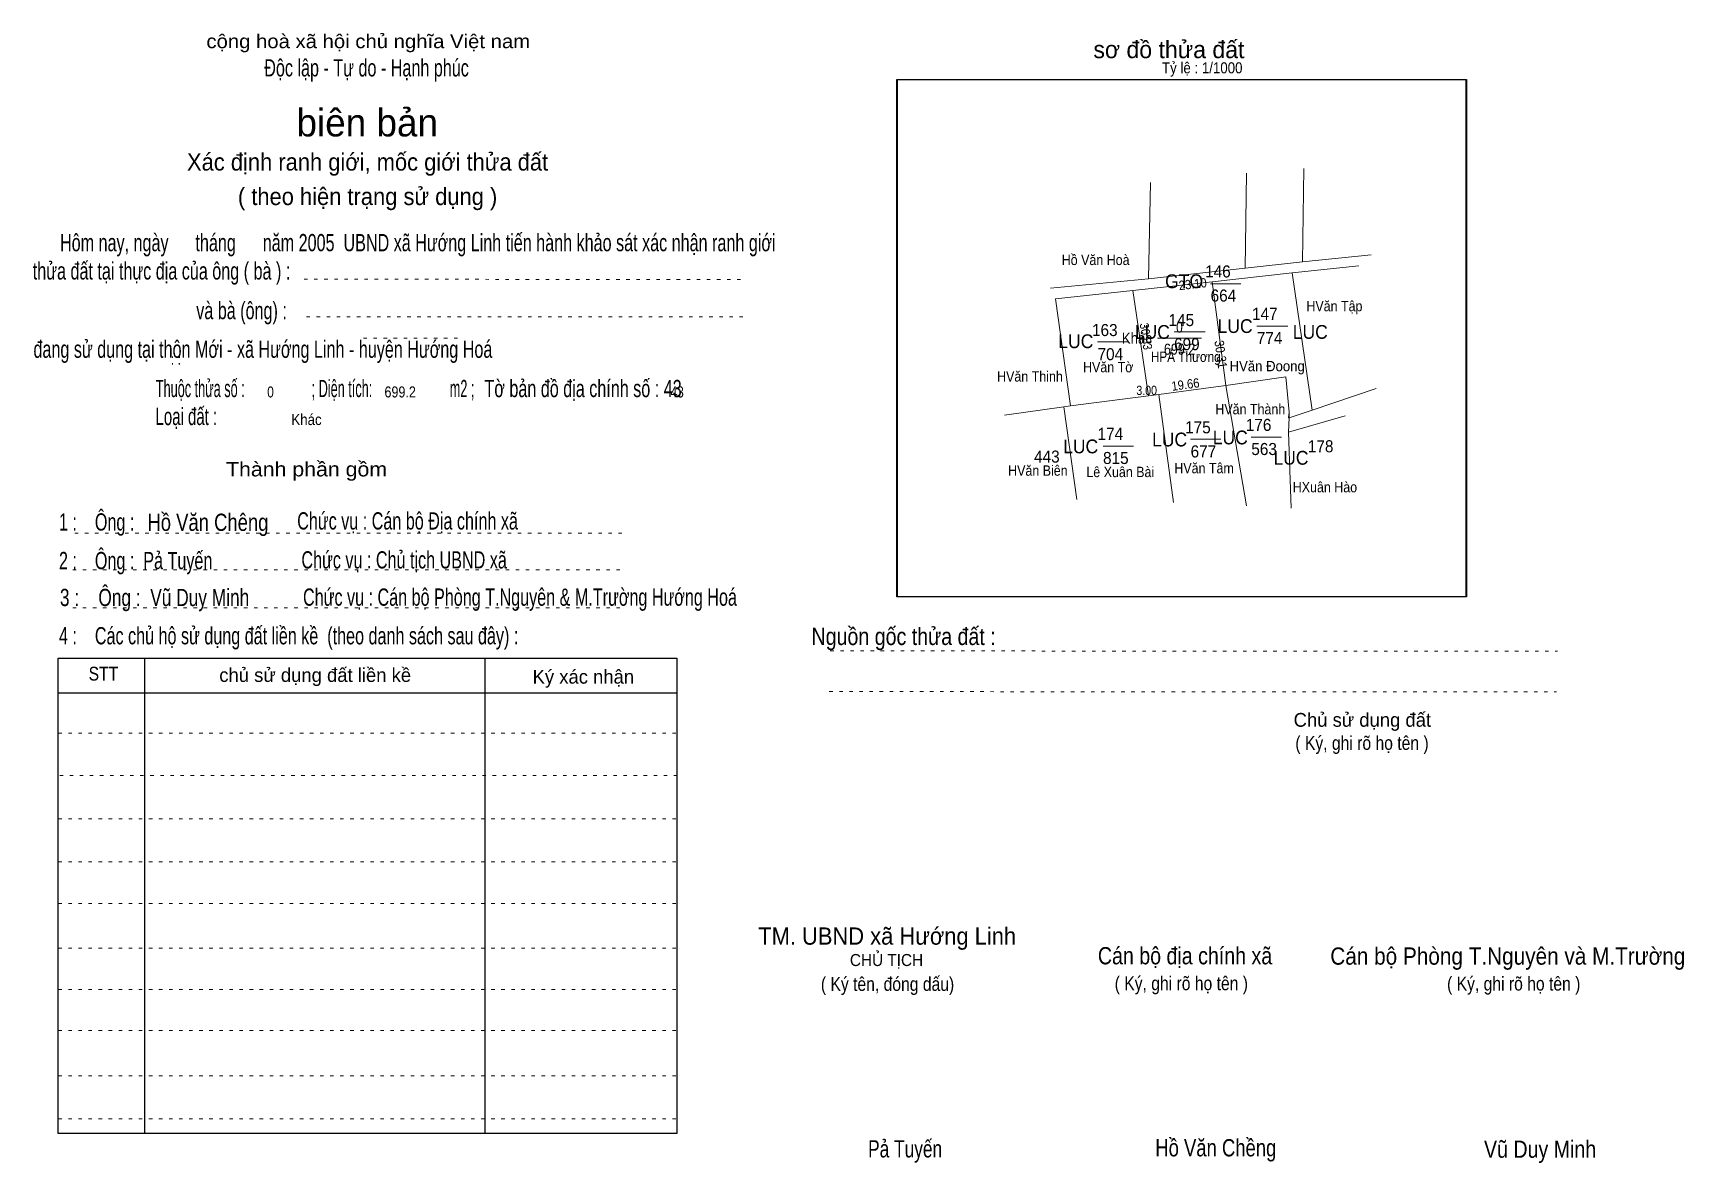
# Model space of a CAD drawing. Header units: centimetres. Extents: x -1.5 to 46.4, y -3.9 to 28.9.
import ezdxf
from ezdxf.enums import TextEntityAlignment as Align

# ---------------------------------------------------------------- set-up
doc = ezdxf.new("R2010")
doc.units = ezdxf.units.CM
doc.header["$LTSCALE"] = 0.16
doc.linetypes.add('DOTTED', pattern=[1.5, 0.3, -1.2])
for name, color, linetype, lineweight in [('15', 7, 'Continuous', 13), ('2', 7, 'Continuous', 25), ('22', 7, 'Continuous', 13), ('33', 7, 'Continuous', 13), ('5', 7, 'DOTTED', 13)]:
    doc.layers.add(name, color=color, linetype=linetype, lineweight=lineweight)
doc.layers.add('34', color=7, linetype='Continuous')
doc.layers.add('51', color=7, linetype='Continuous')

msp = doc.modelspace()

# ---------------------------------------------------------------- linework, layer by layer
at = {"layer": '15'}
for p, q in [((32.66, 21.6), (33.54, 21.6)), ((31.6, 20.2), (32.5, 20.2)), ((34, 20.37), (34.9, 20.37)), ((29.38, 19.91), (30.26, 19.91)), ((29.54, 16.89), (30.42, 16.89)), ((32.08, 17.09), (32.96, 17.09)), ((33.84, 17.15), (34.72, 17.15))]:
    msp.add_line(p, q, dxfattribs=at)
at = {"layer": '2'}
msp.add_lwpolyline([(23.56, 27.52), (40.06, 27.52), (40.06, 12.52), (23.56, 12.52)], close=True, dxfattribs=at)
at = {"layer": '22'}
for p, q in [((35.36, 24.94), (35.32, 22.23)), ((30.92, 24.53), (30.86, 21.74)), ((33.7, 24.8), (33.66, 22.05)), ((33.1, 18.65), (32.7, 21.65)), ((35.02, 21.91), (35.6, 17.93)), ((30.86, 18.35), (31.16, 18.39)), ((33.7, 15.16), (33.1, 18.65)), ((28.4, 18.03), (28.6, 18.06)), ((34.92, 17.29), (36.56, 17.77)), ((35, 15.09), (34.92, 17.29))]:
    msp.add_line(p, q, dxfattribs=at)
for points in [[(28.02, 21.47), (30.86, 21.74), (33.66, 22.05), (35.32, 22.23), (37.32, 22.44)], [(28.16, 21.16), (30.4, 21.4), (32.7, 21.65), (35.02, 21.91), (36.96, 22.12)], [(30.4, 21.4), (30.86, 18.35), (28.6, 18.06), (28.16, 21.16)], [(33.1, 18.65), (34.84, 18.9), (34.94, 17.87)], [(31.58, 15.25), (31.16, 18.39), (33.1, 18.65)], [(37.46, 18.56), (35.6, 17.93), (34.94, 17.71)], [(26.68, 17.79), (28.4, 18.03), (28.78, 15.34)], [(34.94, 17.87), (34.94, 17.71), (34.92, 17.29)], [(34.94, 17.71), (34.92, 17.71), (34.94, 17.87)]]:
    msp.add_lwpolyline(points, dxfattribs=at)
msp.add_lwpolyline([(30.86, 18.35), (31.16, 18.39), (33.1, 18.65), (32.7, 21.65), (30.4, 21.4)], close=True, dxfattribs=at)
at = {"layer": '33'}
msp.add_line((31.12, 20.02), (32.4, 20.02), dxfattribs=at)
at = {"layer": '5'}
for p, q in [((6.37, 21.73), (19.21, 21.72)), ((6.44, 20.64), (19.25, 20.64)), ((8.09, 20.02), (10.86, 20.02)), ((-0.28, 14.36), (15.72, 14.36)), ((-0.34, 13.3), (15.66, 13.3)), ((-0.34, 12.2), (15.66, 12.2)), ((21.63, 10.95), (42.72, 10.94)), ((21.6, 9.77), (42.69, 9.76)), ((-0.76, 8.56), (17.18, 8.56)), ((-0.72, 7.34), (17.22, 7.34)), ((-0.76, 6.08), (17.18, 6.08)), ((-0.76, 4.83), (17.18, 4.83)), ((-0.76, 3.62), (17.18, 3.62)), ((-0.76, 2.33), (17.18, 2.33)), ((-0.76, 1.13), (17.18, 1.13)), ((-0.76, -0.06), (17.18, -0.06)), ((-0.76, -1.37), (17.18, -1.37)), ((-0.76, -2.62), (17.18, -2.62))]:
    msp.add_line(p, q, dxfattribs=at)
at = {"layer": '5', "linetype": 'Continuous', "lineweight": 25}
for p, q in [((1.74, 10.74), (1.74, -3.05)), ((11.61, 10.74), (11.61, -3.05)), ((-0.76, 9.73), (17.18, 9.73))]:
    msp.add_line(p, q, dxfattribs=at)
for points in [[(23.58, 27.52), (40.08, 27.52), (40.08, 12.52), (23.58, 12.52)], [(-0.76, 10.74), (17.18, 10.74), (17.18, -3.05), (-0.76, -3.05)]]:
    msp.add_lwpolyline(points, close=True, dxfattribs=at)

# ---------------------------------------------------------------- texts
at = {"layer": '15', "width": 0.95}
for s, p in [('146', (32.5, 21.78)), ('664', (32.66, 21.08)), ('145', (31.44, 20.37)), ('147', (33.86, 20.55)), ('163', (29.22, 20.08)), ('774', (34, 19.85)), ('704', (29.38, 19.38)), ('699', (31.6, 19.67)), ('174', (29.38, 17.07)), ('175', (31.92, 17.26)), ('176', (33.68, 17.33)), ('443', (27.54, 16.41)), ('677', (32.08, 16.56)), ('563', (33.84, 16.63)), ('178', (35.48, 16.71)), ('815', (29.54, 16.37))]:
    msp.add_text(s, height=0.35, dxfattribs=at).set_placement(p)
at = {"layer": '22'}
for s, height, width, p in [('Hồ Văn Hoà', 0.3, 0.9, (29.325, 22.14)), ('GTO', 0.4, 0.95, (31.89, 21.47)), ('HVăn Tập', 0.3, 0.9, (36.25, 20.8)), ('LUC', 0.4, 0.95, (28.75, 19.73)), ('LUC', 0.4, 0.95, (30.97, 20)), ('LUC', 0.4, 0.95, (33.37, 20.17)), ('LUC', 0.4, 0.95, (35.55, 20)), ('HPẢ Thương', 0.3, 0.85, (31.94, 19.33)), ('HVăn Tờ', 0.3, 0.9, (29.69, 19.03)), ('HVăn Đoong', 0.3, 0.95, (34.3, 19.06)), ('HVăn Thinh', 0.3, 0.9, (27.42, 18.76)), ('HVăn Thành', 0.3, 0.9, (33.81, 17.81)), ('LUC', 0.4, 0.95, (31.47, 16.88)), ('LUC', 0.4, 0.95, (33.23, 16.94)), ('LUC', 0.4, 0.95, (28.89, 16.68)), ('HVăn Biên', 0.3, 0.9, (27.65, 16.03)), ('Lê Xuân Bài', 0.3, 0.9, (30.04, 15.99)), ('HVăn Tâm', 0.3, 0.9, (32.47, 16.1)), ('LUC', 0.4, 0.95, (34.99, 16.35)), ('HXuân Hào', 0.3, 0.9, (35.975, 15.55))]:
    msp.add_text(s, height=height, dxfattribs=dict(at, width=width)).set_placement(p, align=Align.CENTER)
at = {"layer": '33', "width": 0.9}
msp.add_text('Khác', height=0.32, dxfattribs=at).set_placement((30.96, 19.86), align=Align.RIGHT)
at = {"layer": '33'}
for s, width, p in [('0', 0.8, (31.755, 20.18)), ('699.2', 0.85, (31.76, 19.54))]:
    msp.add_text(s, height=0.32, dxfattribs=dict(at, width=width)).set_placement(p, align=Align.CENTER)
at = {"layer": '34'}
for s, width, p in [(': : ', 0.85, (2.5, 19.25)), ('0', 0.8, (5.3, 18.3)), ('699.2', 0.85, (8.7, 18.3)), ('43', 0.8, (17, 18.3)), ('Khác', 0.9, (6, 17.5))]:
    msp.add_text(s, height=0.32, dxfattribs=dict(at, width=width)).set_placement(p)
at = {"layer": '5'}
for s, height, width, p in [('cộng hoà xã hội chủ nghĩa Việt nam', 0.4, 1.1, (8.23, 28.43)), ('Độc lập - Tự do - Hạnh phúc', 0.5, 0.7, (8.18, 27.61)), ('Xác định ranh giới, mốc giới thửa đất', 0.5, 0.95, (8.21, 24.88)), ('( theo hiện trạng sử dụng )', 0.5, 0.95, (8.21, 23.88)), ('Thành phần gồm', 0.42, 1.1, (6.44, 16.01)), ('Hồ Văn Chêng', 0.5, 0.8, (3.58, 14.43)), ('Chức vụ : Cán bộ Địa chính xã', 0.5, 0.7, (9.37, 14.47)), ('Chức vụ : Chủ tịch UBND xã', 0.5, 0.7, (9.27, 13.34)), ('Chức vụ : Cán bộ Phòng T.Nguyên & M.Trường Hướng Hoá', 0.5, 0.7, (12.63, 12.26)), ('    Nguồn gốc thửa đất :', 0.5, 0.85, (23.44, 11.12)), ('( Ký, ghi rõ họ tên )', 0.4, 0.85, (37.05, 8.08)), ('CHỦ TỊCH', 0.35, 0.95, (23.26, 1.81)), ('( Ký tên, đóng dấu)', 0.4, 0.85, (23.29, 1.09)), ('( Ký, ghi rõ họ tên )', 0.4, 0.85, (31.81, 1.11)), ('( Ký, ghi rõ họ tên )', 0.4, 0.85, (41.45, 1.1)), ('Pả Tuyến', 0.5, 0.75, (23.8, -3.74)), ('Hồ Văn Chềng', 0.5, 0.8, (32.81, -3.71)), ('Vũ Duy Minh', 0.5, 0.85, (42.215, -3.75))]:
    msp.add_text(s, height=height, dxfattribs=dict(at, width=width)).set_placement(p, align=Align.CENTER)
msp.add_text('sơ đồ thửa đất', height=0.5, dxfattribs=at).set_placement((29.26, 28.14))
for s, height, p in [('biên bản', 0.8, (8.2, 25.87)), ('      chủ sử dụng đất liền kề', 0.4, (6.245, 10.05)), ('   Ký xác nhận', 0.4, (14.245, 10)), ('Chủ sử dụng đất', 0.4, (37.06, 8.75))]:
    msp.add_text(s, height=height, dxfattribs=at).set_placement(p, align=Align.CENTER)
for s, height, width, p in [('   Hôm nay, ngày      tháng      năm 2005  UBND xã Hướng Linh tiến hành khảo sát xác nhận ranh giới ', 0.5, 0.7, (-1.1, 22.54)), ('thửa đất tại thực địa của ông ( bà ) :                                       ', 0.5, 0.7, (-1.5, 21.72)), ('                                     và bà (ông) :', 0.5, 0.7, (-1.57, 20.57)), (' đang sử dụng tại thôn Mới - xã Hướng Linh - huyện Hướng Hoá', 0.5, 0.7, (-1.61, 19.45)), ('Thuộc thửa số :                   ; Diện tích:                      m2 ;                                            ', 0.5, 0.55, (2.07, 18.31)), ('Tờ bản đồ địa chính số : 43', 0.5, 0.7, (11.6, 18.31)), ('Loại đất :  ', 0.5, 0.65, (2.06, 17.5)), ('    1 :    Ông :                                                        ', 0.5, 0.7, (-1.26, 14.44)), ('    2 :    Ông :  Pả Tuyến', 0.5, 0.7, (-1.26, 13.32)), ('    3 :    Ông :  Vũ Duy Minh', 0.5, 0.75, (-1.27, 12.25)), ('    4 :    Các chủ hộ sử dụng đất liền kề  (theo danh sách sau đây) :', 0.5, 0.7, (-1.26, 11.14)), ('STT', 0.4, 0.85, (0.12, 10.09)), ('TM. UBND xã Hướng Linh', 0.5, 0.95, (19.54, 2.43)), ('Cán bộ địa chính xã  ', 0.5, 0.85, (29.39, 1.86)), ('Cán bộ Phòng T.Nguyên và M.Trường', 0.5, 0.9, (36.13, 1.85))]:
    msp.add_text(s, height=height, dxfattribs=dict(at, width=width)).set_placement(p)
at = {"layer": '51', "width": 0.9}
msp.add_text('Tỷ lệ : 1/1000', height=0.32, dxfattribs=at).set_placement((31.25, 27.7))
for s, height, rotation, p in [('23.10', 0.27, 6.288, (32.155, 21.455)), ('30.83', 0.26, 278.488, (30.658, 20.054)), ('30.31', 0.27, 277.678, (32.824, 19.533)), ('19.66', 0.27, 7.57, (31.947, 18.544))]:
    msp.add_text(s, height=height, rotation=rotation, dxfattribs=at).set_placement(p, align=Align.CENTER)
at = {"layer": '51', "width": 0.85}
msp.add_text('3.00', height=0.27, dxfattribs=at).set_placement((30.805, 18.37), align=Align.CENTER)

doc.saveas('drawing.dxf')
